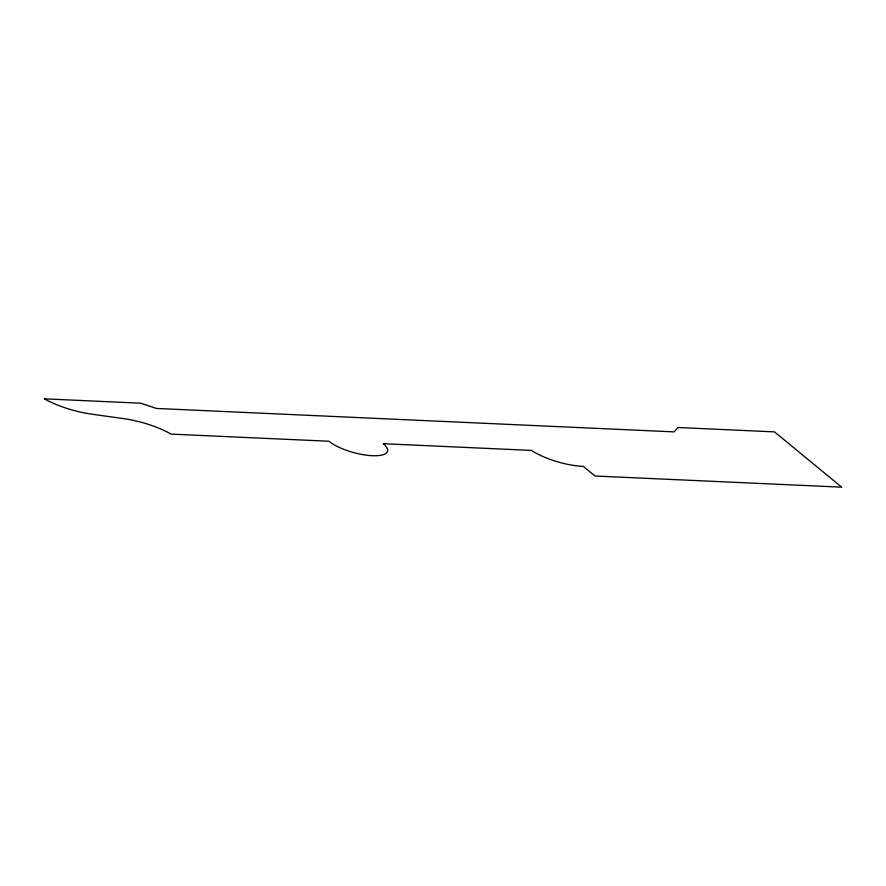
<?xml version="1.0" encoding="UTF-8"?>
<svg xmlns="http://www.w3.org/2000/svg" width="886" height="886" viewBox="0 0 886 886"><rect width="100%" height="100%" fill="white"/><g stroke="black" fill="none" stroke-linecap="round" stroke-linejoin="round"><path stroke-width="1.33" d="M678.089 427.517L674.069 431.881L156.401 408.446L140.686 403.196L44.3 398.833A50.391 16.07 15.5 0 0 92.078 414.216L125.391 418.868A49.97 15.937 15.5 0 1 171.098 434.107L328.983 441.25A32.605 10.399 15.5 0 0 372.186 455.703A32.605 10.399 15.5 0 0 383.25 443.709L531.611 450.42A41.498 13.235 15.5 0 0 583.331 466.39L595.015 476.003L841.7 487.167L774.475 431.881L678.089 427.517"/></g></svg>
